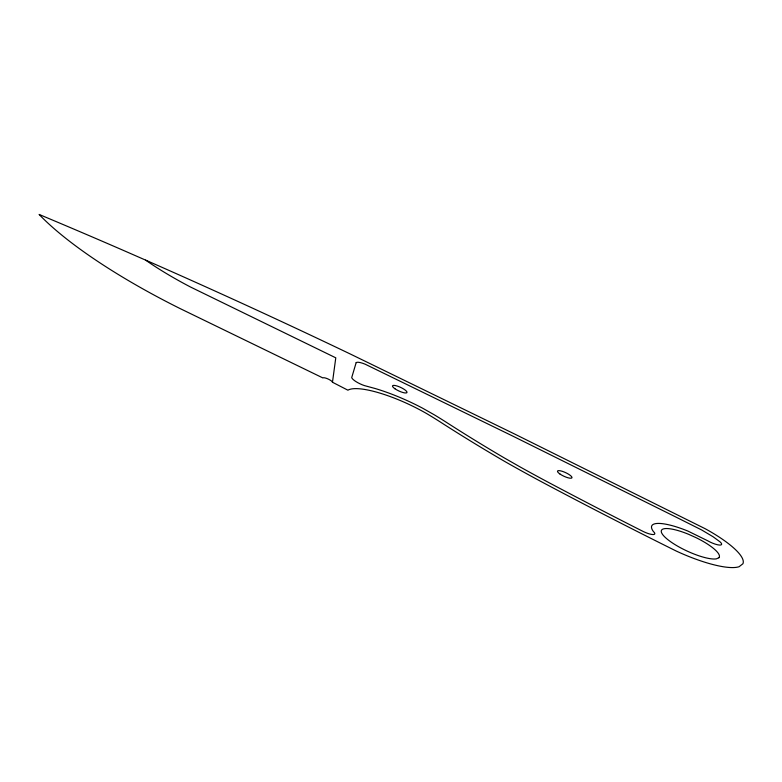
<?xml version="1.0" encoding="UTF-8"?>
<svg xmlns="http://www.w3.org/2000/svg" width="782" height="782" viewBox="0 0 782 782"><rect width="100%" height="100%" fill="white"/><g stroke="black" fill="none" stroke-linecap="round" stroke-linejoin="round"><path stroke-width="1.17" d="M332.477 382.251L347.912 390.198A61.446 15.386 24.9 0 1 426.992 413.776A168.13 42.091 24.9 0 1 443.902 424.313L446.649 426.063A552.874 138.424 24.9 0 0 505.211 461.732A446.121 111.699 24.9 0 0 547.869 485.163A1433.689 358.967 24.9 0 0 676.303 551.075A65.874 16.49 24.9 0 0 739.098 566.715L742.9 563.773A65.874 16.49 24.9 0 0 705.217 528.74L514.849 434.137L350.101 353.914A1721.495 431.029 24.9 0 0 152.588 263.172L124.221 250.758A1721.495 431.029 24.9 0 0 39.1 214.434A228.647 57.252 24.9 0 0 179.938 308.489L322.888 377.941A5.308 1.329 24.9 0 1 327.335 378.683A5.308 1.329 24.9 0 1 332.233 381.772L332.477 382.251L335.781 357.824L190.544 287.033A133.957 33.538 24.9 0 1 150.633 263.563L145.618 260.123M356.152 362.662L351.724 377.559A10.616 2.659 24.9 0 0 364.49 385.614L375.448 388.595A72.091 18.054 24.9 0 1 422.466 408.116L434.362 414.851A178.746 44.75 24.9 0 1 447.206 422.857L452.133 426.014A542.571 135.853 24.9 0 0 504.214 457.871L519.541 466.619A435.965 109.157 24.9 0 0 550.997 483.745A1422.624 356.201 24.9 0 0 635.541 527.606L643.224 531.496A10.616 2.659 24.9 0 0 654.329 532.483L653.517 531.682A42.57 10.655 24.9 0 1 687.935 531.095L707.661 540.753A10.616 2.659 24.9 0 0 719.245 545.044A10.616 2.659 24.9 0 0 720.056 541.858L713.125 536.784L701.659 529.961L675.863 517.019L512.875 436.141L365.047 364.148A10.616 2.659 24.9 0 0 356.152 362.662M718.873 557.752L716.41 558.847A31.857 7.976 24.9 0 1 666.117 538.202A31.857 7.976 24.9 0 1 688.551 534.282L696.127 537.693A31.857 7.976 24.9 0 1 718.873 557.752M394.949 388.762A7.967 1.994 24.9 0 0 406.894 392.681A7.967 1.994 24.9 0 0 397.442 386.122A7.967 1.994 24.9 0 0 394.949 388.762M559.932 474A7.967 1.994 24.9 0 0 571.877 477.919A7.967 1.994 24.9 0 0 562.424 471.36A7.967 1.994 24.9 0 0 559.932 474"/></g></svg>
